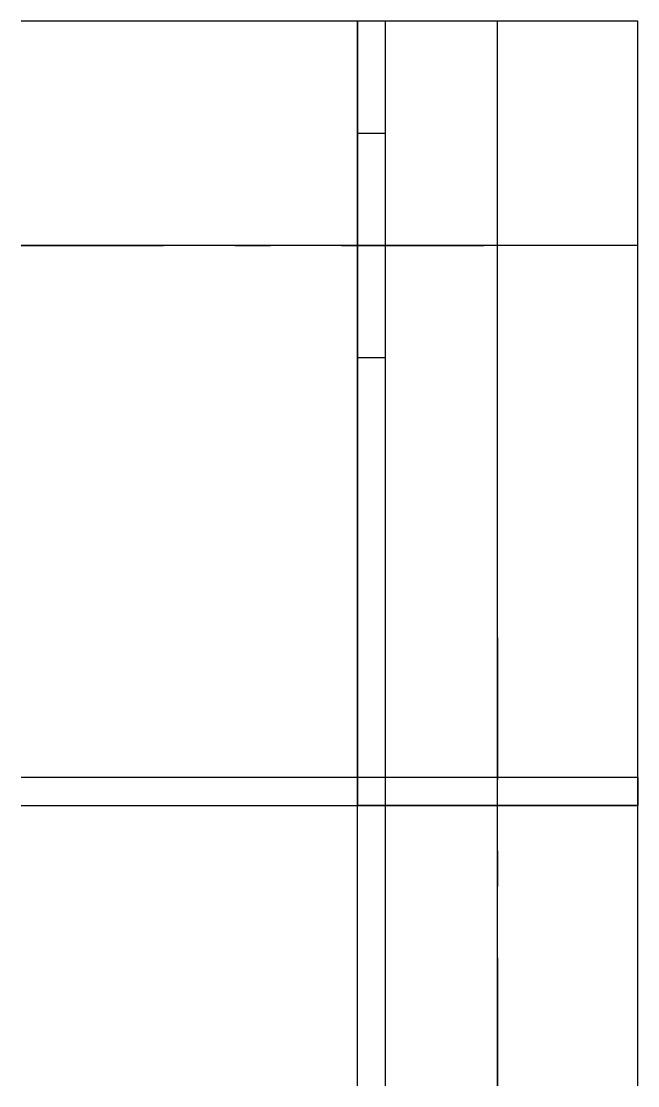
# Model space of a CAD drawing. Extents: x -30 to 25, y -25 to 70.
import ezdxf

# ---------------------------------------------------------------- set-up
doc = ezdxf.new("R2010")
doc.units = 0
doc.linetypes.add('CENTER', pattern=[28.575, 12.7, -6.35, 3.175, -6.35])
doc.layers.get('0').update_dxf_attribs({"linetype": 'CONTINUOUS'})

msp = doc.modelspace()

# ---------------------------------------------------------------- linework, layer by layer
at = {"linetype": 'CONTINUOUS'}
for p, q in [((25, 70), (-30, 70)), ((0, -25), (0, 70)), ((2.5, 70), (0, 70)), ((0, 70), (0, 0)), ((2.5, -25), (2.5, 70)), ((2.5, 2.5), (2.5, 70)), ((12.5, -25), (12.5, 70)), ((25, -25), (25, 70)), ((0, 60), (2.5, 60)), ((25, 50), (-30, 50)), ((0, 40), (2.5, 40)), ((25, 2.5), (-30, 2.5)), ((25, 2.5), (2.5, 2.5)), ((25, 2.5), (25, 0)), ((-30, 0), (25, 0)), ((25, 0), (0, 0))]:
    msp.add_line(p, q, dxfattribs=at)
at = {"linetype": 'CENTER'}
for p, q in [((-30, 50), (15, 50)), ((12.5, 15), (12.5, -25))]:
    msp.add_line(p, q, dxfattribs=at)

doc.saveas('drawing.dxf')
